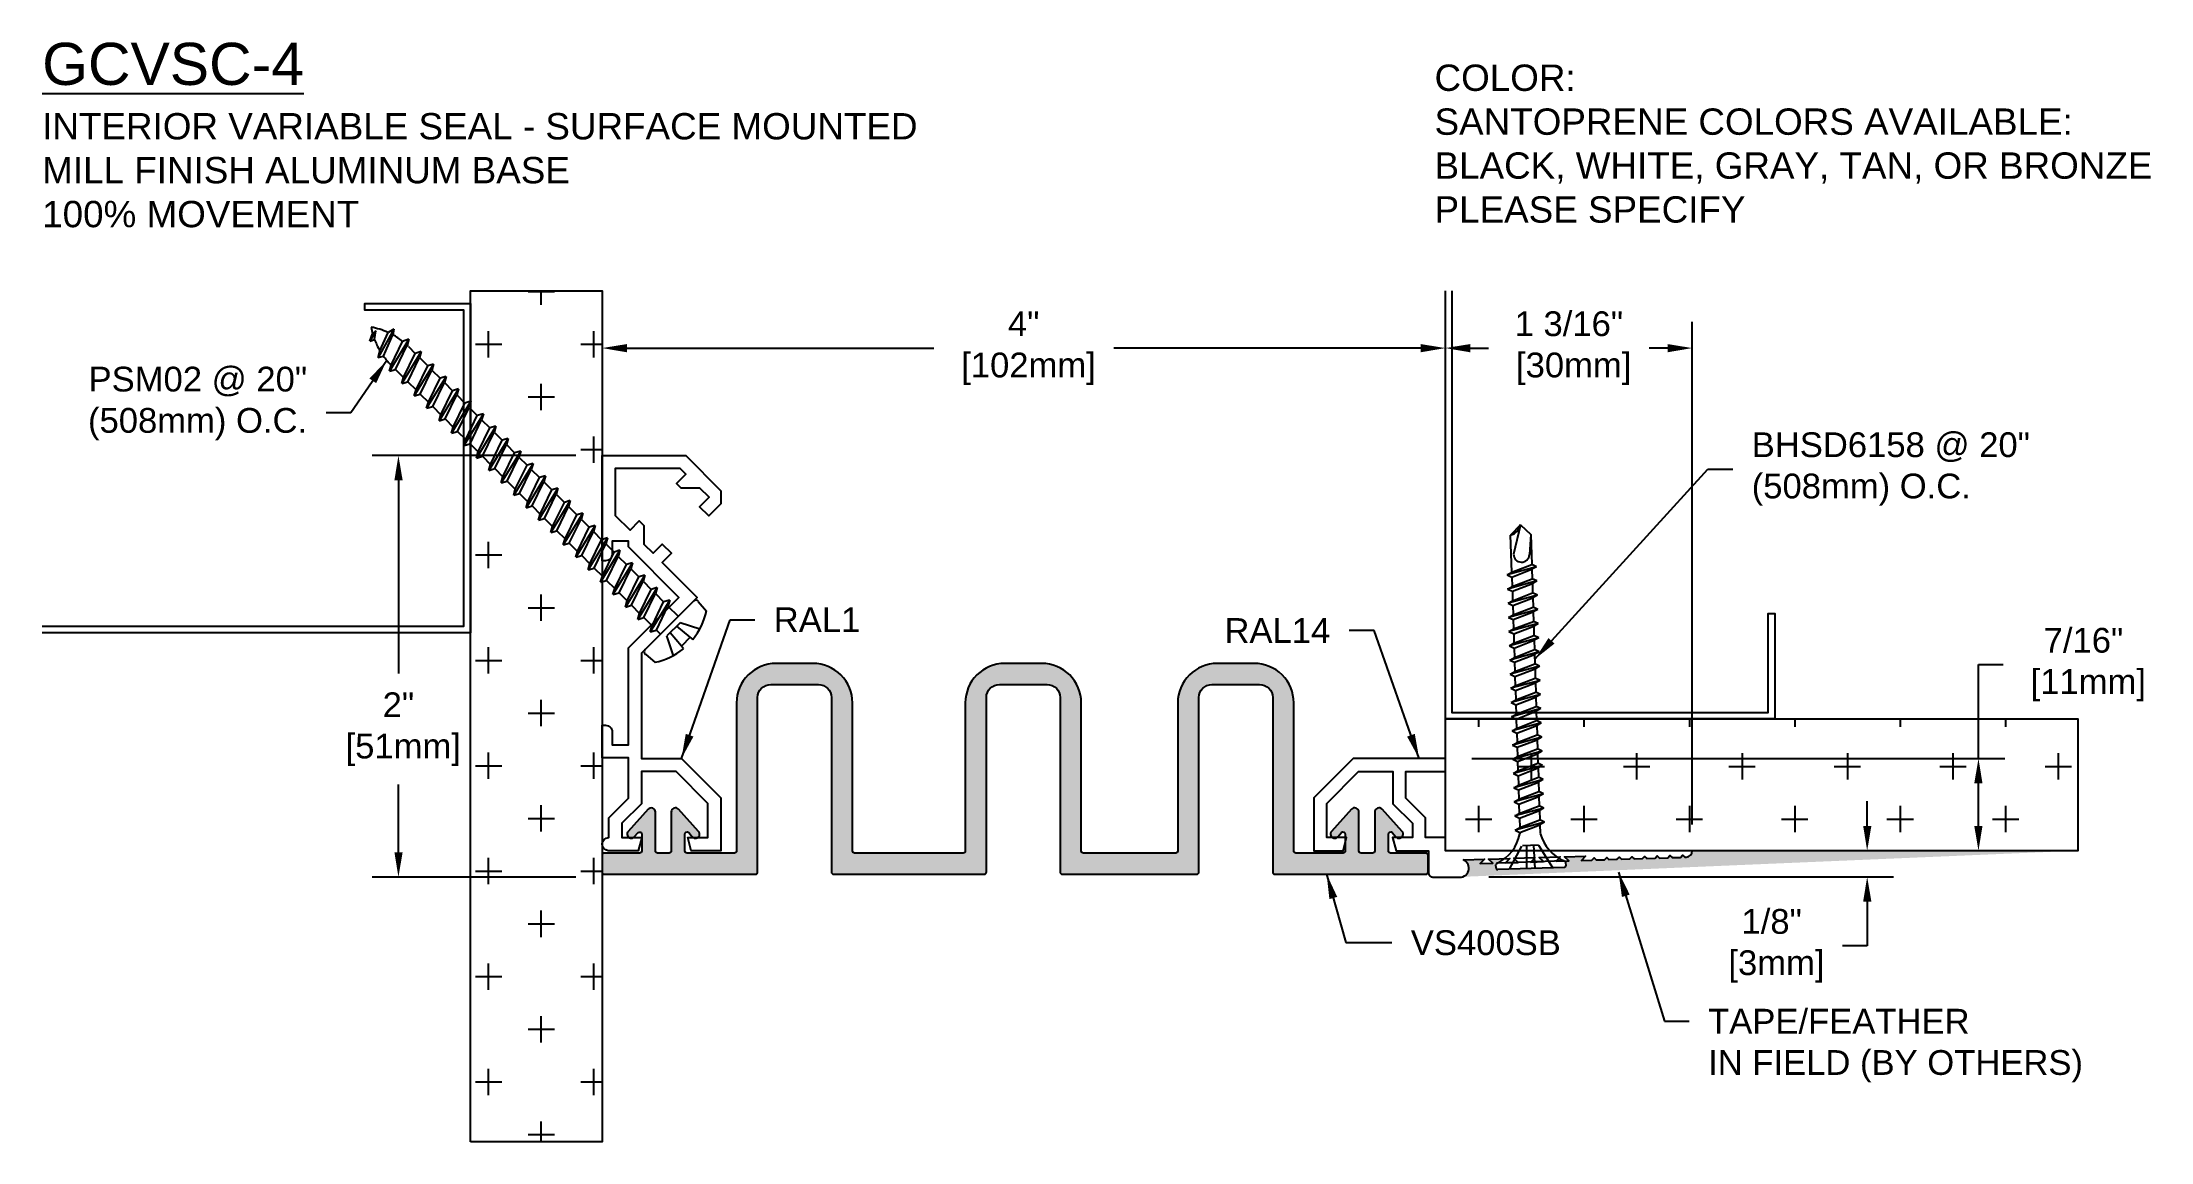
# Model space of a CAD drawing. Header units: inches. Extents: x 1.4 to 11.4, y 0.7 to 5.9.
import ezdxf

# ---------------------------------------------------------------- set-up
doc = ezdxf.new("R2010")
doc.units = ezdxf.units.IN
doc.header["$MEASUREMENT"] = 0
doc.linetypes.add('HIDDEN2', pattern=[0.1875, 0.125, -0.0625])
for name, color, linetype in [('Anchors', 4, 'Continuous'), ('Conditions', 1, 'Continuous'), ('Dimensions', 3, 'Continuous'), ('Fillers', 2, 'Continuous'), ('Metals', 7, 'Continuous'), ('Text', 2, 'Continuous')]:
    doc.layers.add(name, color=color, linetype=linetype)
doc.styles.add('Arial', font='arial.ttf')
doc.dimstyles.new('Arial', dxfattribs={"dimtxt": 0.1175, "dimasz": 0.1175, "dimexe": 0.125, "dimexo": 0.125, "dimgap": 0.09, "dimtad": 0, "dimtih": 1, "dimtoh": 1, "dimdec": 4, "dimzin": 3, "dimdsep": 46, "dimlunit": 4, "dimtxsty": 'Arial', "dimcen": 0.09, "dimadec": 0, "dimazin": 0, "dimtfac": 1, "dimtdec": 4, "dimtofl": 0, "dimtmove": 0, "dimatfit": 3, "dimfxl": 0, "dimfrac": 2, "dimtolj": 1, "dimtzin": 0, "dimarcsym": 0})

# ---------------------------------------------------------------- blocks, each defined once
blk = doc.blocks.new('*D0')
at = {"layer": 'Defpoints', "color": 0}
for p in [(4.101, 4.754), (8.101, 4.728), (4.101, 4.482)]:
    blk.add_point(p, dxfattribs=at)
at = {"layer": 'Dimensions', "color": 0, "lineweight": -2}
for p, q in [((4.101, 4.629), (4.101, 4.357)), ((8.101, 4.603), (8.101, 4.357)), ((4.219, 4.482), (5.675, 4.482)), ((7.984, 4.482), (6.528, 4.482))]:
    blk.add_line(p, q, dxfattribs=at)
at = {"layer": 'Dimensions', "color": 0}
for points in [[(4.219, 4.501), (4.219, 4.462), (4.101, 4.482)], [(7.984, 4.501), (7.984, 4.462), (8.101, 4.482)]]:
    blk.add_solid(points, dxfattribs=at)
at = {"layer": 'Dimensions', "color": 0, "insert": (6.101, 4.482), "char_height": 0.1175, "attachment_point": 5, "style": 'Arial'}
blk.add_mtext('\\A1;4"\\P [102mm]', dxfattribs=at)
blk = doc.blocks.new('RAL14')
blk.add_lwpolyline([(0.425, -0.033), (0.405, -0.054), (0.465, -0.052), (0.445, -0.033), (0.545, -0.029), (0.525, -0.05), (0.585, -0.048), (0.565, -0.029), (0.665, -0.026), (0.645, -0.046), (0.695, -0.045), (0.705, -0.034), (0.715, -0.044), (0.755, -0.043), (0.765, -0.033), (0.775, -0.042), (0.815, -0.041), (0.825, -0.031), (0.835, -0.04), (0.875, -0.039), (0.885, -0.029), (0.895, -0.039), (0.935, -0.037), (0.945, -0.027), (0.955, -0.037), (0.995, -0.035), (1.005, -0.025), (1.015, -0.035), (1.055, -0.034), (1.065, -0.023), (1.075, -0.033), (1.115, -0.032), (1.125, -0.021), (1.135, -0.031), (1.142, -0.031, 0.405134), (1.171, -0.001), (1.171, 0), (0, 0), (0, 0.062), (-0.094, 0.062), (-0.094, 0.156), (-0.187, 0.249), (-0.187, 0.375), (0, 0.375), (0, 0.437), (-0.437, 0.437), (-0.624, 0.25), (-0.624, 0), (-0.485, 0), (-0.469, 0.062), (-0.562, 0.062), (-0.562, 0.224), (-0.412, 0.375), (-0.249, 0.375), (-0.249, 0.223), (-0.156, 0.13), (-0.156, 0.062), (-0.251, 0.062), (-0.234, 0), (-0.08, 0), (-0.08, -0.105, 0.414214), (-0.06, -0.125), (0.06, -0.125, 0.898994), (0.086, -0.044), (0.185, -0.041), (0.165, -0.061), (0.225, -0.059), (0.205, -0.04), (0.305, -0.037), (0.285, -0.058), (0.345, -0.056), (0.325, -0.036)], format="xyb", close=True)
blk = doc.blocks.new('*D2')
at = {"layer": 'Defpoints', "color": 0}
for p in [(8.101, 4.482), (8.101, 4.482), (9.272, 2.097)]:
    blk.add_point(p, dxfattribs=at)
at = {"layer": 'Dimensions', "color": 0, "lineweight": -2}
for p, q in [((9.272, 2.222), (9.272, 4.607)), ((8.219, 4.482), (8.306, 4.482)), ((9.155, 4.482), (9.068, 4.482))]:
    blk.add_line(p, q, dxfattribs=at)
at = {"layer": 'Dimensions', "color": 0}
for points in [[(8.219, 4.501), (8.219, 4.462), (8.101, 4.482)], [(9.155, 4.501), (9.155, 4.462), (9.272, 4.482)]]:
    blk.add_solid(points, dxfattribs=at)
at = {"layer": 'Dimensions', "color": 0, "insert": (8.687, 4.482), "char_height": 0.1175, "attachment_point": 5, "style": 'Arial'}
blk.add_mtext('\\A1;1 3/16"\\P [30mm]', dxfattribs=at)
blk = doc.blocks.new('*D3')
at = {"layer": 'Defpoints', "color": 0}
for p in [(11.101, 2.097), (8.183, 1.973), (10.102, 1.973)]:
    blk.add_point(p, dxfattribs=at)
at = {"layer": 'Dimensions', "color": 0, "lineweight": -2}
for p, q in [((10.102, 2.215), (10.102, 2.332)), ((10.976, 2.097), (9.977, 2.097)), ((8.308, 1.973), (10.227, 1.973)), ((10.102, 1.856), (10.102, 1.646)), ((10.102, 1.646), (9.985, 1.646))]:
    blk.add_line(p, q, dxfattribs=at)
at = {"layer": 'Dimensions', "color": 0}
for points in [[(10.083, 2.215), (10.122, 2.215), (10.102, 2.097)], [(10.083, 1.856), (10.122, 1.856), (10.102, 1.973)]]:
    blk.add_solid(points, dxfattribs=at)
at = {"layer": 'Dimensions', "color": 0, "insert": (9.649, 1.646), "char_height": 0.1175, "attachment_point": 5, "style": 'Arial'}
blk.add_mtext('\\A1;1/8"\\P [3mm]', dxfattribs=at)
blk = doc.blocks.new('*D4')
at = {"layer": 'Defpoints', "color": 0}
for p in [(8.101, 2.534), (10.63, 2.097), (11.101, 2.097)]:
    blk.add_point(p, dxfattribs=at)
at = {"layer": 'Dimensions', "color": 0, "lineweight": -2}
for p, q in [((10.63, 2.534), (10.63, 2.98)), ((10.63, 2.98), (10.747, 2.98)), ((8.226, 2.534), (10.755, 2.534)), ((10.63, 2.215), (10.63, 2.417)), ((10.976, 2.097), (10.505, 2.097))]:
    blk.add_line(p, q, dxfattribs=at)
at = {"layer": 'Dimensions', "color": 0}
for points in [[(10.61, 2.417), (10.649, 2.417), (10.63, 2.534)], [(10.61, 2.215), (10.649, 2.215), (10.63, 2.097)]]:
    blk.add_solid(points, dxfattribs=at)
at = {"layer": 'Dimensions', "color": 0, "insert": (11.128, 2.98), "char_height": 0.1175, "attachment_point": 5, "style": 'Arial'}
blk.add_mtext('\\A1;7/16"\\P [11mm]', dxfattribs=at)
blk = doc.blocks.new('ral1')
blk.add_lwpolyline([(0, 0, -0.958439), (0.003, 0.062), (0.003, 0.156), (0.096, 0.249), (0.096, 0.44), (-0.028, 0.44), (-0.028, 0.595), (-0.012, 0.595, -0.414214), (0.019, 0.564), (0.019, 0.502), (0.096, 0.502), (0.096, 0.963), (0.335, 1.202), (0.096, 1.442), (0.096, 1.469), (0.019, 1.469), (0.019, 1.407, -0.414214), (-0.012, 1.376), (-0.028, 1.376), (-0.028, 1.875), (0.368, 1.875), (0.535, 1.708), (0.535, 1.645), (0.478, 1.588), (0.434, 1.632), (0.479, 1.677), (0.435, 1.72), (0.346, 1.72), (0.325, 1.742), (0.369, 1.786), (0.342, 1.813), (0.034, 1.813), (0.034, 1.591), (0.104, 1.521), (0.148, 1.565), (0.17, 1.543), (0.17, 1.455), (0.213, 1.411), (0.257, 1.455), (0.301, 1.411), (0.257, 1.368), (0.423, 1.202), (0.158, 0.937), (0.158, 0.437), (0.348, 0.437), (0.535, 0.25), (0.535, 0), (0.394, 0), (0.378, 0.062), (0.473, 0.062), (0.473, 0.224), (0.322, 0.375), (0.158, 0.375), (0.158, 0.223), (0.065, 0.13), (0.065, 0.062), (0.16, 0.062), (0.143, 0), (0, 0)], format="xyb", close=True)
blk = doc.blocks.new('*D6')
at = {"layer": 'Defpoints', "color": 0}
for p in [(3.135, 3.972), (4.101, 3.972), (4.101, 1.972)]:
    blk.add_point(p, dxfattribs=at)
at = {"layer": 'Dimensions', "color": 0, "lineweight": -2}
for p, q in [((3.976, 3.972), (3.01, 3.972)), ((3.135, 3.855), (3.135, 2.938)), ((3.135, 2.09), (3.135, 2.411)), ((3.976, 1.972), (3.01, 1.972))]:
    blk.add_line(p, q, dxfattribs=at)
at = {"layer": 'Dimensions', "color": 0}
for points in [[(3.116, 3.855), (3.155, 3.855), (3.135, 3.972)], [(3.116, 2.09), (3.155, 2.09), (3.135, 1.972)]]:
    blk.add_solid(points, dxfattribs=at)
at = {"layer": 'Dimensions', "color": 0, "insert": (3.135, 2.674), "char_height": 0.1175, "attachment_point": 5, "style": 'Arial'}
blk.add_mtext('\\A1;2"\\P [51mm]', dxfattribs=at)
blk = doc.blocks.new('PSMO2')
for p, q in [((-0.089, 0.116), (-0.044, 0.028)), ((-0.032, 0.127), (-0.03, 0.111)), ((-0.03, 0.111), (-0.023, 0.028)), ((-0.03, 0.111), (0.03, 0.111)), ((0.03, 0.111), (0.023, 0.028)), ((0.032, 0.127), (0.03, 0.111)), ((0.089, 0.116), (0.044, 0.028)), ((-0.177, 0.017), (-0.172, 0.077)), ((-0.162, 0), (0.162, 0)), ((-0.06, -0.069), (-0.06, 0)), ((-0.044, 0.028), (0.044, 0.028)), ((0.06, -0.027), (0.06, 0)), ((0.177, 0.017), (0.172, 0.077)), ((-0.086, -0.083), (0.086, -0.042)), ((-0.086, -0.083), (-0.06, -0.069)), ((-0.086, -0.083), (-0.06, -0.098)), ((0.06, -0.027), (-0.06, -0.069)), ((0.06, -0.056), (-0.06, -0.098)), ((-0.06, -0.152), (-0.06, -0.098)), ((0.086, -0.042), (0.06, -0.027)), ((0.086, -0.042), (0.06, -0.056)), ((0.06, -0.111), (0.06, -0.056)), ((-0.086, -0.167), (0.086, -0.125)), ((-0.086, -0.167), (-0.06, -0.152)), ((-0.086, -0.167), (-0.06, -0.181)), ((0.06, -0.111), (-0.06, -0.152)), ((0.06, -0.139), (-0.06, -0.181)), ((-0.06, -0.236), (-0.06, -0.181)), ((0.06, -0.194), (-0.06, -0.236)), ((0.086, -0.125), (0.06, -0.111)), ((0.086, -0.125), (0.06, -0.139)), ((0.06, -0.194), (0.06, -0.139)), ((0.086, -0.208), (0.06, -0.194)), ((-0.086, -0.25), (0.086, -0.208)), ((-0.086, -0.25), (-0.06, -0.236)), ((-0.086, -0.25), (-0.06, -0.264)), ((-0.086, -0.333), (0.086, -0.292)), ((0.06, -0.223), (-0.06, -0.264)), ((-0.06, -0.319), (-0.06, -0.264)), ((0.06, -0.277), (-0.06, -0.319)), ((0.086, -0.208), (0.06, -0.223)), ((0.06, -0.277), (0.06, -0.223)), ((0.086, -0.292), (0.06, -0.277)), ((0.086, -0.292), (0.06, -0.306)), ((-0.086, -0.333), (-0.06, -0.319)), ((-0.086, -0.333), (-0.06, -0.348)), ((-0.086, -0.417), (0.086, -0.375)), ((0.06, -0.306), (-0.06, -0.348)), ((-0.06, -0.402), (-0.06, -0.348)), ((0.06, -0.361), (-0.06, -0.402)), ((0.06, -0.389), (-0.06, -0.431)), ((0.06, -0.361), (0.06, -0.306)), ((0.086, -0.375), (0.06, -0.361)), ((0.086, -0.375), (0.06, -0.389)), ((0.06, -0.444), (0.06, -0.389)), ((-0.086, -0.417), (-0.06, -0.402)), ((-0.086, -0.417), (-0.06, -0.431)), ((-0.086, -0.5), (0.086, -0.458)), ((-0.086, -0.5), (-0.06, -0.486)), ((-0.086, -0.5), (-0.06, -0.514)), ((-0.06, -0.486), (-0.06, -0.431)), ((0.06, -0.444), (-0.06, -0.486)), ((0.06, -0.473), (-0.06, -0.514)), ((0.086, -0.458), (0.06, -0.444)), ((0.086, -0.458), (0.06, -0.473)), ((0.06, -0.527), (0.06, -0.473)), ((-0.086, -0.583), (0.086, -0.542)), ((-0.086, -0.583), (-0.06, -0.569)), ((-0.086, -0.583), (-0.06, -0.598)), ((-0.06, -0.569), (-0.06, -0.514)), ((0.06, -0.527), (-0.06, -0.569)), ((0.06, -0.556), (-0.06, -0.598)), ((-0.06, -0.652), (-0.06, -0.598)), ((0.086, -0.542), (0.06, -0.527)), ((0.086, -0.542), (0.06, -0.556)), ((0.06, -0.611), (0.06, -0.556)), ((-0.086, -0.667), (0.086, -0.625)), ((-0.086, -0.667), (-0.06, -0.652)), ((-0.086, -0.667), (-0.06, -0.681)), ((0.06, -0.611), (-0.06, -0.652)), ((0.06, -0.639), (-0.06, -0.681)), ((-0.06, -0.736), (-0.06, -0.681)), ((0.06, -0.694), (-0.06, -0.736)), ((0.086, -0.625), (0.06, -0.611)), ((0.086, -0.625), (0.06, -0.639)), ((0.06, -0.694), (0.06, -0.639)), ((0.086, -0.708), (0.06, -0.694)), ((-0.086, -0.75), (0.086, -0.708)), ((-0.086, -0.75), (-0.06, -0.736)), ((-0.086, -0.75), (-0.06, -0.764)), ((-0.086, -0.833), (0.086, -0.792)), ((0.06, -0.723), (-0.06, -0.764)), ((-0.06, -0.819), (-0.06, -0.764)), ((0.06, -0.777), (-0.06, -0.819)), ((0.086, -0.708), (0.06, -0.723)), ((0.06, -0.777), (0.06, -0.723)), ((0.086, -0.792), (0.06, -0.777)), ((0.086, -0.792), (0.06, -0.806)), ((-0.086, -0.833), (-0.06, -0.819)), ((-0.086, -0.833), (-0.06, -0.848)), ((-0.086, -0.917), (0.086, -0.875)), ((0.06, -0.806), (-0.06, -0.848)), ((-0.06, -0.902), (-0.06, -0.848)), ((0.06, -0.861), (-0.06, -0.902)), ((0.06, -0.889), (-0.06, -0.931)), ((0.06, -0.861), (0.06, -0.806)), ((0.086, -0.875), (0.06, -0.861)), ((0.086, -0.875), (0.06, -0.889)), ((0.06, -0.944), (0.06, -0.889)), ((-0.086, -0.917), (-0.06, -0.902)), ((-0.086, -0.917), (-0.06, -0.931)), ((-0.086, -1), (0.086, -0.958)), ((-0.086, -1), (-0.06, -0.986)), ((-0.086, -1), (-0.06, -1.014)), ((-0.06, -0.986), (-0.06, -0.931)), ((0.06, -0.944), (-0.06, -0.986)), ((0.06, -0.973), (-0.06, -1.014)), ((0.086, -0.958), (0.06, -0.944)), ((0.086, -0.958), (0.06, -0.973)), ((0.06, -1.027), (0.06, -0.973)), ((-0.086, -1.083), (0.086, -1.042)), ((-0.086, -1.083), (-0.06, -1.069)), ((-0.086, -1.083), (-0.06, -1.098)), ((-0.06, -1.069), (-0.06, -1.014)), ((0.06, -1.027), (-0.06, -1.069)), ((0.06, -1.056), (-0.06, -1.098)), ((-0.06, -1.152), (-0.06, -1.098)), ((0.086, -1.042), (0.06, -1.027)), ((0.086, -1.042), (0.06, -1.056)), ((0.06, -1.111), (0.06, -1.056)), ((-0.086, -1.167), (0.086, -1.125)), ((-0.086, -1.167), (-0.06, -1.152)), ((-0.086, -1.167), (-0.06, -1.181)), ((0.06, -1.111), (-0.06, -1.152)), ((0.06, -1.139), (-0.06, -1.181)), ((-0.06, -1.236), (-0.06, -1.181)), ((0.06, -1.194), (-0.06, -1.236)), ((0.086, -1.125), (0.06, -1.111)), ((0.086, -1.125), (0.06, -1.139)), ((0.06, -1.194), (0.06, -1.139)), ((0.086, -1.208), (0.06, -1.194)), ((-0.086, -1.25), (0.086, -1.208)), ((-0.086, -1.25), (-0.06, -1.236)), ((-0.086, -1.25), (-0.06, -1.264)), ((-0.086, -1.333), (0.086, -1.292)), ((0.06, -1.223), (-0.06, -1.264)), ((-0.06, -1.319), (-0.06, -1.264)), ((0.06, -1.277), (-0.06, -1.319)), ((0.086, -1.208), (0.06, -1.223)), ((0.06, -1.277), (0.06, -1.223)), ((0.086, -1.292), (0.06, -1.277)), ((0.086, -1.292), (0.06, -1.306)), ((-0.086, -1.333), (-0.06, -1.319)), ((-0.086, -1.333), (-0.06, -1.348)), ((-0.086, -1.417), (0.086, -1.375)), ((0.06, -1.306), (-0.06, -1.348)), ((-0.06, -1.402), (-0.06, -1.348)), ((0.06, -1.361), (-0.06, -1.402)), ((0.06, -1.389), (-0.06, -1.431)), ((0.06, -1.361), (0.06, -1.306)), ((0.086, -1.375), (0.06, -1.361)), ((0.086, -1.375), (0.06, -1.389)), ((0.06, -1.444), (0.06, -1.389)), ((-0.086, -1.417), (-0.06, -1.402)), ((-0.086, -1.417), (-0.06, -1.431)), ((-0.086, -1.5), (0.086, -1.458)), ((-0.086, -1.5), (-0.06, -1.486)), ((-0.086, -1.5), (-0.06, -1.514)), ((-0.06, -1.486), (-0.06, -1.431)), ((0.06, -1.444), (-0.06, -1.486)), ((0.06, -1.473), (-0.06, -1.514)), ((0.086, -1.458), (0.06, -1.444)), ((0.086, -1.458), (0.06, -1.473)), ((0.06, -1.527), (0.06, -1.473)), ((-0.086, -1.583), (0.086, -1.542)), ((-0.086, -1.583), (-0.06, -1.569)), ((-0.086, -1.583), (-0.06, -1.598)), ((-0.06, -1.569), (-0.06, -1.514)), ((0.06, -1.527), (-0.06, -1.569)), ((0.06, -1.556), (-0.06, -1.598)), ((-0.06, -1.652), (-0.06, -1.598)), ((0.086, -1.542), (0.06, -1.527)), ((0.086, -1.542), (0.06, -1.556)), ((0.06, -1.611), (0.06, -1.556)), ((-0.086, -1.667), (0.086, -1.625)), ((-0.086, -1.667), (-0.06, -1.652)), ((-0.086, -1.667), (-0.06, -1.681)), ((0.06, -1.611), (-0.06, -1.652)), ((0.06, -1.639), (-0.06, -1.681)), ((-0.06, -1.736), (-0.06, -1.681)), ((0.06, -1.694), (-0.06, -1.736)), ((0.086, -1.625), (0.06, -1.611)), ((0.086, -1.625), (0.06, -1.639)), ((0.06, -1.694), (0.06, -1.639)), ((0.086, -1.708), (0.06, -1.694)), ((-0.086, -1.75), (0.086, -1.708)), ((-0.086, -1.75), (-0.06, -1.736)), ((-0.086, -1.75), (-0.06, -1.764)), ((-0.086, -1.833), (0.086, -1.792)), ((0.06, -1.723), (-0.06, -1.764)), ((-0.06, -1.81), (-0.06, -1.764)), ((0.06, -1.777), (-0.06, -1.819)), ((0.086, -1.708), (0.06, -1.723)), ((0.06, -1.723), (0.06, -1.777)), ((0.086, -1.792), (0.06, -1.777)), ((0.086, -1.792), (0.06, -1.806)), ((-0.086, -1.833), (-0.06, -1.819)), ((-0.086, -1.833), (-0.058, -1.847)), ((-0.069, -1.917), (0.079, -1.875)), ((0.06, -1.806), (-0.058, -1.847)), ((0.056, -1.862), (-0.047, -1.902)), ((0.05, -1.892), (-0.039, -1.926)), ((0.079, -1.875), (0.05, -1.892)), ((0.079, -1.875), (0.056, -1.862)), ((0.06, -1.806), (0.06, -1.81)), ((-0.069, -1.917), (-0.047, -1.902)), ((-0.069, -1.917), (-0.039, -1.926)), ((0.03, -1.947), (-0.004, -1.972)), ((-0.004, -1.972), (0.051, -1.958)), ((0.017, -1.973), (-0.004, -1.972)), ((0.051, -1.958), (0.017, -1.973)), ((0.051, -1.958), (0.03, -1.947))]:
    blk.add_line(p, q)
for centre, radius, start, end in [((0, -0.185), 0.313, 95.8447, 123.323), ((0, -0.185), 0.313, 56.677, 84.1553), ((-0.162, 0.016), 0.016, 175, 270), ((0.162, 0.016), 0.016, 270, 5), ((0.27, -1.81), 0.33, 180, 181.4809), ((0.27, -1.81), 0.33, 186.3809, 196.1333), ((-0.27, -1.81), 0.33, 335.5566, 345.5871), ((-0.27, -1.81), 0.33, 350.9871, 0), ((0.27, -1.81), 0.33, 200.6129, 215.118), ((-0.27, -1.81), 0.33, 324.882, 330.5326)]:
    blk.add_arc(centre, radius, start, end)
blk = doc.blocks.new('PSM02')
blk.add_blockref('PSMO2', (0, 0))
blk = doc.blocks.new('VS400SB')
h = blk.add_hatch(color=256)
edge = h.paths.add_edge_path()
edge.add_arc((-0.285, 0.11), 0.01, 270, 360, ccw=False)
edge.add_line((-0.285, 0.1), (-0.8, 0.1))
edge.add_arc((-0.8, 0.11), 0.01, 180, 270, ccw=False)
edge.add_line((-0.81, 0.11), (-0.81, 0.813))
edge.add_arc((-0.997, 0.813), 0.187, 360, 450)
edge.add_line((-0.997, 1), (-1.173, 1))
edge.add_arc((-1.173, 0.813), 0.187, 90, 180)
edge.add_line((-1.36, 0.813), (-1.36, 0.11))
edge.add_arc((-1.37, 0.11), 0.01, -90, 0, ccw=False)
edge.add_line((-1.37, 0.1), (-1.595, 0.1))
edge.add_arc((-1.595, 0.11), 0.01, 180, 270, ccw=False)
edge.add_line((-1.605, 0.11), (-1.605, 0.19))
edge.add_arc((-1.595, 0.19), 0.01, 41.4096, 180, ccw=False)
edge.add_line((-1.587, 0.197), (-1.57, 0.177))
edge.add_arc((-1.555, 0.19), 0.02, 221.4096, 402.1376)
edge.add_line((-1.54, 0.203), (-1.635, 0.308))
edge.add_arc((-1.65, 0.295), 0.02, 42.1376, 180)
edge.add_line((-1.67, 0.295), (-1.67, 0.11))
edge.add_arc((-1.68, 0.11), 0.01, 270, 360, ccw=False)
edge.add_line((-1.68, 0.1), (-1.735, 0.1))
edge.add_arc((-1.735, 0.11), 0.01, 180, 270, ccw=False)
edge.add_line((-1.745, 0.11), (-1.745, 0.295))
edge.add_arc((-1.765, 0.295), 0.02, 0, 137.8624)
edge.add_line((-1.779, 0.308), (-1.874, 0.203))
edge.add_arc((-1.86, 0.19), 0.02, 137.8624, 318.5904)
edge.add_line((-1.845, 0.177), (-1.827, 0.197))
edge.add_arc((-1.82, 0.19), 0.01, 0, 138.5904, ccw=False)
edge.add_line((-1.81, 0.19), (-1.81, 0.11))
edge.add_arc((-1.82, 0.11), 0.01, -90, 0, ccw=False)
edge.add_line((-1.82, 0.1), (-1.988, 0.1))
edge.add_arc((-1.988, 0.09), 0.01, 90, 180)
edge.add_line((-1.998, 0.09), (-1.998, 0.01))
edge.add_arc((-1.988, 0.01), 0.01, 180, 270)
edge.add_line((-1.988, 0), (-1.27, 0))
edge.add_arc((-1.27, 0.01), 0.01, 270, 360)
edge.add_line((-1.26, 0.01), (-1.26, 0.838))
edge.add_arc((-1.198, 0.838), 0.062, 90, 180, ccw=False)
edge.add_line((-1.198, 0.9), (-0.972, 0.9))
edge.add_arc((-0.972, 0.838), 0.062, 0, 90, ccw=False)
edge.add_line((-0.91, 0.838), (-0.91, 0.01))
edge.add_arc((-0.9, 0.01), 0.01, 180, 270)
edge.add_line((-0.9, 0), (-0.185, 0))
edge.add_arc((-0.185, 0.01), 0.01, 270, 360)
edge.add_line((-0.175, 0.01), (-0.175, 0.838))
edge.add_arc((-0.113, 0.838), 0.062, 90, 180, ccw=False)
edge.add_line((-0.113, 0.9), (0.113, 0.9))
edge.add_arc((0.113, 0.838), 0.062, 0, 90, ccw=False)
edge.add_line((0.175, 0.838), (0.175, 0.01))
edge.add_arc((0.185, 0.01), 0.01, 180, 270)
edge.add_line((0.185, 0), (0.823, 0))
edge.add_arc((0.823, 0.01), 0.01, 270, 360)
edge.add_line((0.833, 0.01), (0.833, 0.838))
edge.add_arc((0.895, 0.838), 0.062, 90, 180, ccw=False)
edge.add_line((0.895, 0.9), (1.121, 0.9))
edge.add_arc((1.121, 0.838), 0.062, 0, 90, ccw=False)
edge.add_line((1.183, 0.838), (1.183, 0.01))
edge.add_arc((1.193, 0.01), 0.01, 180, 270)
edge.add_line((1.193, 0), (1.91, 0))
edge.add_arc((1.91, 0.01), 0.01, 270, 360)
edge.add_line((1.92, 0.01), (1.92, 0.09))
edge.add_arc((1.91, 0.09), 0.01, 360, 450)
edge.add_line((1.91, 0.1), (1.742, 0.1))
edge.add_arc((1.742, 0.11), 0.01, 180, 270, ccw=False)
edge.add_line((1.732, 0.11), (1.732, 0.19))
edge.add_arc((1.742, 0.19), 0.01, 41.4096, 180, ccw=False)
edge.add_line((1.75, 0.197), (1.767, 0.177))
edge.add_arc((1.782, 0.19), 0.02, 221.4096, 402.1376)
edge.add_line((1.797, 0.203), (1.702, 0.308))
edge.add_arc((1.687, 0.295), 0.02, 42.1376, 180)
edge.add_line((1.667, 0.295), (1.667, 0.11))
edge.add_arc((1.657, 0.11), 0.01, -90, 0, ccw=False)
edge.add_line((1.657, 0.1), (1.602, 0.1))
edge.add_arc((1.602, 0.11), 0.01, 180, 270, ccw=False)
edge.add_line((1.592, 0.11), (1.592, 0.295))
edge.add_arc((1.572, 0.295), 0.02, 0, 137.8624)
edge.add_line((1.557, 0.308), (1.462, 0.203))
edge.add_arc((1.477, 0.19), 0.02, 137.8624, 318.5904)
edge.add_line((1.492, 0.177), (1.509, 0.197))
edge.add_arc((1.517, 0.19), 0.01, 0, 138.5904, ccw=False)
edge.add_line((1.527, 0.19), (1.527, 0.11))
edge.add_arc((1.517, 0.11), 0.01, -90, 0, ccw=False)
edge.add_line((1.517, 0.1), (1.293, 0.1))
edge.add_arc((1.293, 0.11), 0.01, 180, 270, ccw=False)
edge.add_line((1.283, 0.11), (1.283, 0.813))
edge.add_arc((1.095, 0.813), 0.187, 0, 90)
edge.add_line((1.095, 1), (0.92, 1))
edge.add_arc((0.92, 0.813), 0.187, 90, 180)
edge.add_line((0.733, 0.813), (0.733, 0.11))
edge.add_arc((0.723, 0.11), 0.01, -90, 0, ccw=False)
edge.add_line((0.723, 0.1), (0.285, 0.1))
edge.add_arc((0.285, 0.11), 0.01, 180, 270, ccw=False)
edge.add_line((0.275, 0.11), (0.275, 0.813))
edge.add_arc((0.088, 0.813), 0.187, 0, 90)
edge.add_line((0.088, 1), (-0.088, 1))
edge.add_arc((-0.088, 0.813), 0.187, 90, 180)
edge.add_line((-0.275, 0.813), (-0.275, 0.11))
at = {"linetype": 'Continuous', "flags": 128}
blk.add_lwpolyline([(-0.275, 0.11, -0.414214), (-0.285, 0.1), (-0.8, 0.1, -0.414214), (-0.81, 0.11), (-0.81, 0.813, 0.414214), (-0.997, 1), (-1.173, 1, 0.414214), (-1.36, 0.813), (-1.36, 0.11, -0.414214), (-1.37, 0.1), (-1.595, 0.1, -0.414214), (-1.605, 0.11), (-1.605, 0.19, -0.69108), (-1.587, 0.197), (-1.57, 0.177, 1.006373), (-1.54, 0.203), (-1.635, 0.308, 0.686397), (-1.67, 0.295), (-1.67, 0.11, -0.414214), (-1.68, 0.1), (-1.735, 0.1, -0.414214), (-1.745, 0.11), (-1.745, 0.295, 0.686397), (-1.779, 0.308), (-1.874, 0.203, 1.006373), (-1.845, 0.177), (-1.827, 0.197, -0.69108), (-1.81, 0.19), (-1.81, 0.11, -0.414214), (-1.82, 0.1), (-1.988, 0.1, 0.414214), (-1.998, 0.09), (-1.998, 0.01, 0.414214), (-1.988, 0), (-1.27, 0, 0.414214), (-1.26, 0.01), (-1.26, 0.838, -0.414214), (-1.198, 0.9), (-0.972, 0.9, -0.414214), (-0.91, 0.838), (-0.91, 0.01, 0.414214), (-0.9, 0), (-0.185, 0, 0.414214), (-0.175, 0.01), (-0.175, 0.838, -0.414214), (-0.113, 0.9), (0.113, 0.9, -0.414214), (0.175, 0.838), (0.175, 0.01, 0.414214), (0.185, 0), (0.823, 0, 0.414214), (0.833, 0.01), (0.833, 0.838, -0.414214), (0.895, 0.9), (1.121, 0.9, -0.414214), (1.183, 0.838), (1.183, 0.01, 0.414214), (1.193, 0), (1.91, 0, 0.414214), (1.92, 0.01), (1.92, 0.09, 0.414214), (1.91, 0.1), (1.742, 0.1, -0.414214), (1.732, 0.11), (1.732, 0.19, -0.69108), (1.75, 0.197), (1.767, 0.177, 1.006373), (1.797, 0.203), (1.702, 0.308, 0.686397), (1.667, 0.295), (1.667, 0.11, -0.414214), (1.657, 0.1), (1.602, 0.1, -0.414214), (1.592, 0.11), (1.592, 0.295, 0.686397), (1.557, 0.308), (1.462, 0.203, 1.006373), (1.492, 0.177), (1.509, 0.197, -0.69108), (1.527, 0.19), (1.527, 0.11, -0.414214), (1.517, 0.1), (1.293, 0.1, -0.414214), (1.283, 0.11), (1.283, 0.813, 0.414214), (1.095, 1), (0.92, 1, 0.414214), (0.733, 0.813), (0.733, 0.11, -0.414214), (0.723, 0.1), (0.285, 0.1, -0.414214), (0.275, 0.11), (0.275, 0.813, 0.414214), (0.088, 1), (-0.088, 1, 0.414214), (-0.275, 0.813)], format="xyb", close=True, dxfattribs=at)
blk = doc.blocks.new('BHSD6158')
for p, q in [((-0.158, 0), (0.158, 0)), ((-0.166, -0.008), (-0.166, -0.023)), ((-0.158, -0.031), (0.158, -0.031)), ((0.166, -0.008), (0.166, -0.023)), ((-0.07, -0.218), (0.07, -0.184)), ((-0.048, -0.206), (-0.048, -0.166)), ((0.048, -0.173), (-0.048, -0.206)), ((0.048, -0.196), (-0.048, -0.23)), ((0.048, -0.173), (0.048, -0.166)), ((0.07, -0.184), (0.048, -0.173)), ((0.07, -0.184), (0.048, -0.196)), ((0.048, -0.24), (0.048, -0.196)), ((-0.07, -0.218), (-0.048, -0.206)), ((-0.07, -0.218), (-0.048, -0.23)), ((-0.07, -0.285), (0.07, -0.252)), ((-0.07, -0.285), (-0.048, -0.274)), ((-0.07, -0.285), (-0.048, -0.297)), ((-0.048, -0.274), (-0.048, -0.23)), ((0.048, -0.24), (-0.048, -0.274)), ((0.048, -0.263), (-0.048, -0.297)), ((-0.048, -0.341), (-0.048, -0.297)), ((0.07, -0.252), (0.048, -0.24)), ((0.07, -0.252), (0.048, -0.263)), ((0.048, -0.307), (0.048, -0.263)), ((-0.07, -0.353), (0.07, -0.319)), ((-0.07, -0.353), (-0.048, -0.341)), ((-0.07, -0.353), (-0.048, -0.364)), ((-0.07, -0.42), (0.07, -0.386)), ((0.048, -0.307), (-0.048, -0.341)), ((0.048, -0.331), (-0.048, -0.364)), ((-0.048, -0.408), (-0.048, -0.364)), ((0.048, -0.375), (-0.048, -0.408)), ((0.048, -0.398), (-0.048, -0.432)), ((0.07, -0.319), (0.048, -0.307)), ((0.07, -0.319), (0.048, -0.331)), ((0.048, -0.375), (0.048, -0.331)), ((0.07, -0.386), (0.048, -0.375)), ((0.07, -0.386), (0.048, -0.398)), ((0.048, -0.442), (0.048, -0.398)), ((-0.07, -0.42), (-0.048, -0.408)), ((-0.07, -0.42), (-0.048, -0.432)), ((-0.07, -0.487), (0.07, -0.454)), ((-0.07, -0.487), (-0.048, -0.476)), ((-0.07, -0.487), (-0.048, -0.499)), ((-0.048, -0.476), (-0.048, -0.432)), ((0.048, -0.442), (-0.048, -0.476)), ((0.048, -0.465), (-0.048, -0.499)), ((-0.048, -0.543), (-0.048, -0.499)), ((0.07, -0.454), (0.048, -0.442)), ((0.07, -0.454), (0.048, -0.465)), ((0.048, -0.509), (0.048, -0.465)), ((-0.07, -0.555), (0.07, -0.521)), ((-0.07, -0.555), (-0.048, -0.543)), ((-0.07, -0.555), (-0.048, -0.566)), ((-0.07, -0.622), (0.07, -0.588)), ((0.048, -0.509), (-0.048, -0.543)), ((0.048, -0.533), (-0.048, -0.566)), ((-0.048, -0.61), (-0.048, -0.566)), ((0.048, -0.577), (-0.048, -0.61)), ((0.048, -0.6), (-0.048, -0.634)), ((0.07, -0.521), (0.048, -0.509)), ((0.07, -0.521), (0.048, -0.533)), ((0.048, -0.577), (0.048, -0.533)), ((0.07, -0.588), (0.048, -0.577)), ((0.07, -0.588), (0.048, -0.6)), ((0.048, -0.644), (0.048, -0.6)), ((-0.07, -0.622), (-0.048, -0.61)), ((-0.07, -0.622), (-0.048, -0.634)), ((-0.07, -0.689), (0.07, -0.656)), ((-0.07, -0.689), (-0.048, -0.678)), ((-0.07, -0.689), (-0.048, -0.701)), ((-0.048, -0.678), (-0.048, -0.634)), ((0.048, -0.644), (-0.048, -0.678)), ((0.048, -0.667), (-0.048, -0.701)), ((0.07, -0.656), (0.048, -0.644)), ((0.07, -0.656), (0.048, -0.667)), ((0.048, -0.711), (0.048, -0.667)), ((-0.07, -0.757), (0.07, -0.723)), ((-0.07, -0.757), (-0.048, -0.745)), ((-0.07, -0.757), (-0.048, -0.768)), ((-0.07, -0.824), (0.07, -0.79)), ((-0.048, -0.745), (-0.048, -0.701)), ((0.048, -0.711), (-0.048, -0.745)), ((0.048, -0.735), (-0.048, -0.768)), ((-0.048, -0.812), (-0.048, -0.768)), ((0.048, -0.779), (-0.048, -0.812)), ((0.07, -0.723), (0.048, -0.711)), ((0.07, -0.723), (0.048, -0.735)), ((0.048, -0.779), (0.048, -0.735)), ((0.07, -0.79), (0.048, -0.779)), ((0.07, -0.79), (0.048, -0.802)), ((-0.07, -0.824), (-0.048, -0.812)), ((-0.07, -0.824), (-0.048, -0.836)), ((-0.07, -0.891), (0.07, -0.858)), ((-0.07, -0.891), (-0.048, -0.88)), ((-0.07, -0.891), (-0.048, -0.903)), ((0.048, -0.802), (-0.048, -0.836)), ((-0.048, -0.88), (-0.048, -0.836)), ((0.048, -0.846), (-0.048, -0.88)), ((0.048, -0.869), (-0.048, -0.903)), ((0.048, -0.846), (0.048, -0.802)), ((0.07, -0.858), (0.048, -0.846)), ((0.07, -0.858), (0.048, -0.869)), ((0.048, -0.913), (0.048, -0.869)), ((-0.07, -0.959), (0.07, -0.925)), ((-0.07, -0.959), (-0.048, -0.947)), ((-0.07, -0.959), (-0.048, -0.97)), ((-0.07, -1.026), (0.07, -0.992)), ((-0.048, -0.947), (-0.048, -0.903)), ((0.048, -0.913), (-0.048, -0.947)), ((0.048, -0.937), (-0.048, -0.97)), ((-0.048, -1.014), (-0.048, -0.97)), ((0.048, -0.981), (-0.048, -1.014)), ((0.07, -0.925), (0.048, -0.913)), ((0.07, -0.925), (0.048, -0.937)), ((0.048, -0.981), (0.048, -0.937)), ((0.07, -0.992), (0.048, -0.981)), ((0.07, -0.992), (0.048, -1.004)), ((-0.07, -1.026), (-0.048, -1.014)), ((-0.07, -1.026), (-0.048, -1.038)), ((-0.07, -1.093), (0.07, -1.06)), ((-0.07, -1.093), (-0.048, -1.082)), ((-0.07, -1.093), (-0.048, -1.105)), ((0.048, -1.004), (-0.048, -1.038)), ((-0.048, -1.082), (-0.048, -1.038)), ((0.048, -1.048), (-0.048, -1.082)), ((0.048, -1.071), (-0.048, -1.105)), ((0.048, -1.048), (0.048, -1.004)), ((0.07, -1.06), (0.048, -1.048)), ((0.07, -1.06), (0.048, -1.071)), ((0.048, -1.115), (0.048, -1.071)), ((-0.07, -1.161), (0.07, -1.127)), ((-0.07, -1.161), (-0.048, -1.149)), ((-0.07, -1.161), (-0.048, -1.172)), ((-0.07, -1.228), (0.07, -1.194)), ((-0.048, -1.149), (-0.048, -1.105)), ((0.048, -1.115), (-0.048, -1.149)), ((0.048, -1.139), (-0.048, -1.172)), ((-0.048, -1.217), (-0.048, -1.172)), ((0.048, -1.183), (-0.048, -1.217)), ((0.07, -1.127), (0.048, -1.115)), ((0.07, -1.127), (0.048, -1.139)), ((0.048, -1.183), (0.048, -1.139)), ((0.07, -1.194), (0.048, -1.183)), ((0.07, -1.194), (0.048, -1.206)), ((-0.07, -1.228), (-0.048, -1.217)), ((-0.07, -1.228), (-0.048, -1.24)), ((-0.07, -1.295), (0.07, -1.262)), ((-0.07, -1.295), (-0.048, -1.284)), ((-0.07, -1.295), (-0.048, -1.307)), ((0.048, -1.206), (-0.048, -1.24)), ((-0.048, -1.284), (-0.048, -1.24)), ((0.048, -1.25), (-0.048, -1.284)), ((0.048, -1.273), (-0.048, -1.307)), ((0.048, -1.25), (0.048, -1.206)), ((0.07, -1.262), (0.048, -1.25)), ((0.07, -1.262), (0.048, -1.273)), ((0.048, -1.318), (0.048, -1.273)), ((-0.07, -1.363), (0.07, -1.329)), ((-0.07, -1.363), (-0.048, -1.351)), ((-0.07, -1.363), (-0.048, -1.374)), ((-0.07, -1.43), (0.07, -1.396)), ((-0.048, -1.351), (-0.048, -1.307)), ((0.048, -1.318), (-0.048, -1.351)), ((0.048, -1.341), (-0.048, -1.374)), ((-0.048, -1.419), (-0.048, -1.374)), ((0.048, -1.385), (-0.048, -1.419)), ((0.07, -1.329), (0.048, -1.318)), ((0.07, -1.329), (0.048, -1.341)), ((0.048, -1.385), (0.048, -1.341)), ((0.07, -1.396), (0.048, -1.385)), ((0.07, -1.396), (0.048, -1.408)), ((-0.07, -1.43), (-0.048, -1.419)), ((-0.07, -1.43), (-0.048, -1.442)), ((0.048, -1.408), (-0.048, -1.442)), ((-0.048, -1.584), (-0.048, -1.442)), ((-0.048, -1.584), (-0.039, -1.489)), ((0, -1.632), (0.037, -1.493)), ((0.048, -1.408), (0.048, -1.584)), ((0, -1.632), (-0.048, -1.584)), ((0, -1.632), (0.048, -1.584))]:
    blk.add_line(p, q)
at = {"linetype": 'HIDDEN2'}
for p, q in [((-0.103, 0), (-0.038, -0.111)), ((-0.02, 0), (-0.016, -0.111)), ((0.02, 0), (0.016, -0.111)), ((0.103, 0), (0.038, -0.111)), ((0.038, -0.111), (-0.038, -0.111))]:
    blk.add_line(p, q, dxfattribs=at)
for centre, radius, start, end in [((-0.158, -0.008), 0.00781, 90, 180), ((0.158, -0.008), 0.00781, 0, 90), ((-0.158, -0.023), 0.00781, 180, 270), ((-0.243, -0.212), 0.2, 13.4394, 64.706), ((0.243, -0.212), 0.2, 115.294, 166.5606), ((0.158, -0.023), 0.00781, 270, 0), ((-0.001, -1.492), 0.0377, 357.7879, 175.1264), ((0.062, -1.646), 0.0633, 102.2203, 167.7797)]:
    blk.add_arc(centre, radius, start, end)

msp = doc.modelspace()

# ---------------------------------------------------------------- hatches: boundary and pattern name
at = {"layer": 'Conditions'}
h = msp.add_hatch(dxfattribs=at)
h.set_pattern_fill('CROSS', color=256, style=0)
h.paths.add_polyline_path([(4.10139, 4.75353), (3.47639, 4.75353), (3.47639, 4.22864), (3.47905, 4.22941), (3.47639, 4.22015), (3.47639, 4.1953), (3.50942, 4.16227), (3.53798, 4.17048), (3.52977, 4.14192), (3.56834, 4.10335), (3.59691, 4.11156), (3.5887, 4.08299), (3.62727, 4.04442), (3.65583, 4.05263), (3.64762, 4.02407), (3.68619, 3.9855), (3.71476, 3.99371), (3.70655, 3.96514), (3.74512, 3.92657), (3.77368, 3.93478), (3.76547, 3.90622), (3.80405, 3.86765), (3.83261, 3.87585), (3.8244, 3.84729), (3.86297, 3.80872), (3.89153, 3.81693), (3.88333, 3.78837), (3.9219, 3.7498), (3.95046, 3.758), (3.94225, 3.72944), (3.98082, 3.69087), (4.00938, 3.69908), (4.00118, 3.67052), (4.03975, 3.63194), (4.06831, 3.64015), (4.0601, 3.61159), (4.09867, 3.57302), (4.10139, 3.5738)])
h.paths.add_polyline_path([(3.47639, 0.71584), (4.10139, 0.71584), (4.10139, 3.37334), (4.094, 3.37122), (4.10139, 3.39694), (4.10139, 3.40059), (4.06364, 3.43835), (4.03508, 3.43014), (4.04328, 3.4587), (4.00471, 3.49727), (3.97615, 3.48907), (3.98436, 3.51763), (3.94579, 3.5562), (3.91722, 3.54799), (3.92543, 3.57655), (3.88686, 3.61513), (3.8583, 3.60692), (3.86651, 3.63548), (3.82793, 3.67405), (3.79937, 3.66584), (3.80758, 3.6944), (3.76901, 3.73298), (3.74045, 3.72477), (3.74866, 3.75333), (3.71008, 3.7919), (3.68152, 3.78369), (3.68973, 3.81226), (3.65116, 3.85083), (3.6226, 3.84262), (3.6308, 3.87118), (3.59223, 3.90975), (3.56367, 3.90155), (3.57188, 3.93011), (3.53331, 3.96868), (3.50475, 3.96047), (3.51295, 3.98903), (3.47639, 4.02559)])
h = msp.add_hatch(dxfattribs=at)
h.set_pattern_fill('CROSS', color=256, style=0)
h.set_pattern_definition([(0, (2.19578, 7.2469), (0.25, -0.25), [0.125, -0.375]), (270, (2.25828, 7.3094), (-0.25, -0.25), [0.125, -0.375])])
h.paths.add_polyline_path([(11.10139, 2.09728), (8.10139, 2.09728), (8.10139, 2.19728), (8.10139, 2.72228), (9.66389, 2.72228), (11.10139, 2.72228)])
h = msp.add_hatch(color=256, dxfattribs=at)
h.dxf.hatch_style = 1
h.paths.add_polyline_path([(11.10139, 2.09728), (9.27244, 2.09728), (9.27244, 2.09636, -0.40513361), (9.24337, 2.06637), (9.23658, 2.06616), (9.22688, 2.07587), (9.21655, 2.06554), (9.17658, 2.0643), (9.16688, 2.074), (9.15655, 2.06367), (9.11658, 2.06243), (9.10688, 2.07213), (9.09655, 2.06181), (9.05658, 2.06056), (9.04688, 2.07027), (9.03655, 2.05994), (8.99658, 2.0587), (8.98688, 2.0684), (8.97655, 2.05807), (8.93658, 2.05683), (8.92688, 2.06653), (8.91655, 2.05621), (8.87658, 2.05496), (8.86688, 2.06467), (8.85655, 2.05434), (8.81658, 2.0531), (8.80688, 2.0628), (8.79655, 2.05247), (8.74688, 2.05093), (8.76688, 2.07156), (8.66688, 2.06845), (8.68688, 2.04906), (8.6637, 2.04834, -0.4442786), (8.67254, 2.04084), (8.67302, 2.02547, -0.41421356), (8.66545, 2.01742), (8.35023, 2.00761, -0.41421356), (8.34218, 2.01518), (8.3417, 2.03055, -0.41421356), (8.34927, 2.0386, 0.04868624), (8.38202, 2.05959), (8.30688, 2.05725), (8.32688, 2.03786), (8.26688, 2.036), (8.28688, 2.05663), (8.18779, 2.05355, -0.69280435), (8.18266, 1.97319)])

# ---------------------------------------------------------------- linework, layer by layer
msp.add_lwpolyline([(3.47639, 0.71584), (3.47639, 4.75353), (4.10139, 4.75353), (4.10139, 0.71584)], close=True, dxfattribs=at)
for points in [[(8.13264, 4.75353), (8.13264, 2.75353), (9.63264, 2.75353), (9.63264, 3.22228), (9.66389, 3.22228), (9.66389, 2.72228), (8.10139, 2.72228), (8.10139, 4.75353)], [(1.44514, 3.16217), (3.44514, 3.16217), (3.44514, 4.66217), (2.97639, 4.66217), (2.97639, 4.69342), (3.47639, 4.69342), (3.47639, 3.13092), (1.44514, 3.13092)], [(8.10139, 2.72228), (11.10139, 2.72228), (11.10139, 2.09728), (8.10139, 2.09728), (8.10139, 2.72228)]]:
    msp.add_lwpolyline(points, dxfattribs=at)

# ---------------------------------------------------------------- block references
at = {"layer": 'Anchors'}
for name, p, rotation in [('PSM02', (4.41998, 3.16686), 225), ('BHSD6158', (8.50784, 2.01252), 181.7819053031366)]:
    msp.add_blockref(name, p, dxfattribs=dict(at, rotation=rotation))
at = {"layer": 'Fillers'}
msp.add_blockref('VS400SB', (6.099, 1.98583), dxfattribs=at)
at = {"layer": 'Metals'}
for name, p in [('ral1', (4.12976, 2.09728)), ('RAL14', (8.10139, 2.09728))]:
    msp.add_blockref(name, p, dxfattribs=at)

# ---------------------------------------------------------------- texts
at = {"layer": 'Text', "attachment_point": 1, "style": 'Arial'}
for s, insert, char_height, width in [('{\\LGCVSC-4\\P\\H0.625x;\\lINTERIOR VARIABLE SEAL - SURFACE MOUNTED\\PMILL FINISH ALUMINUM BASE\\P100% MOVEMENT}', (1.44514, 5.93048), 0.2, 4.1875), ('COLOR:{\\L                         \\~\\P}SANTOPRENE COLORS AVAILABLE:\\PBLACK, WHITE, GRAY, TAN, OR BRONZE\\PPLEASE SPECIFY', (8.04984, 5.82727), 0.125, 3.3906958)]:
    msp.add_mtext(s, dxfattribs=dict(at, insert=insert, char_height=char_height, width=width))
at = {"layer": 'Text', "char_height": 0.1175, "style": 'Arial'}
for s, insert, attachment_point in [('\\A1;PSM02 @ 20"\\P(508mm) O.C.', (2.70207, 4.21914), 6), ('BHSD6158 @ 20"\\P(508mm) O.C.', (9.55437, 3.90787), 4), ('\\A1;RAL1', (4.91539, 3.25187), 1), ('RAL14', (7.55516, 3.14192), 6), ('VS400SB', (7.93722, 1.71965), 1), ('\\A1;TAPE/FEATHER\\PIN FIELD (BY OTHERS)', (9.34752, 1.34691), 1)]:
    msp.add_mtext(s, dxfattribs=dict(at, insert=insert, attachment_point=attachment_point))

# ---------------------------------------------------------------- dimensions: what is measured, and where the dimension line sits
at = {"layer": 'Dimensions'}
dim = msp.add_linear_dim(base=(4.10139, 4.48163), p1=(8.10139, 4.72793), p2=(4.10139, 4.75353), dimstyle='Arial', override={"dimpost": '\\X'}, dxfattribs=at)
dim.commit()
dim.dimension.update_dxf_attribs({"geometry": '*D0', "text_midpoint": (6.10139, 4.48163), "dimtype": 160})
for base, p1, p2, angle, picture, middle in [((8.101395, 4.481634), (9.27244, 2.097279), (8.101395, 4.481634), 180, '*D2', (8.686917, 4.481634)), ((3.13536, 3.97228), (4.10139, 1.97228), (4.10139, 3.97228), 90, '*D6', (3.13536, 2.6743)), ((10.62988, 2.09728), (8.10139, 2.53428), (11.10139, 2.09728), 90, '*D4', (11.12848, 2.98039)), ((10.10224, 1.97319), (11.10139, 2.09728), (8.18266, 1.97319), 90, '*D3', (9.64928, 1.6459))]:
    dim = msp.add_linear_dim(base=base, p1=p1, p2=p2, angle=angle, dimstyle='Arial', override={"dimpost": '\\X'}, dxfattribs=at)
    dim.commit()
    dim.dimension.update_dxf_attribs({"geometry": picture, "text_midpoint": middle, "dimtype": 160})

# ---------------------------------------------------------------- leaders
at = {"layer": 'Text', "annotation_type": 0, "has_hookline": 1}
for points, hookline_direction, text_width in [([(3.07982, 4.4236), (2.90957, 4.17446), (2.79207, 4.17446)], 1, 1.01662), ([(4.47739, 2.53428), (4.70789, 3.19312), (4.82539, 3.19312)], 0, 0.36757), ([(8.92264, 1.99549), (9.14002, 1.28816), (9.25752, 1.28816)], 0, 1.75721)]:
    msp.add_leader(points, dimstyle='Arial', override={"dimgap": 0.09, "dimtad": 0}, dxfattribs=dict(at, hookline_direction=hookline_direction, text_width=text_width))
at = {"layer": 'Text'}
msp.add_leader([(8.52545, 3.00597), (9.34687, 3.90787), (9.46437, 3.90787)], dimstyle='Arial', dxfattribs=at)
at = {"layer": 'Text', "annotation_type": 0, "has_hookline": 1}
for points, hookline_direction, text_width in [([(7.97698, 2.53428), (7.76266, 3.14192), (7.64516, 3.14192)], 1, 0.48106), ([(7.5379, 1.98583), (7.62915, 1.6609), (7.84722, 1.6609)], 0, 0.70236)]:
    msp.add_leader(points, dimstyle='Arial', dxfattribs=dict(at, hookline_direction=hookline_direction, text_width=text_width))

doc.saveas('drawing.dxf')
